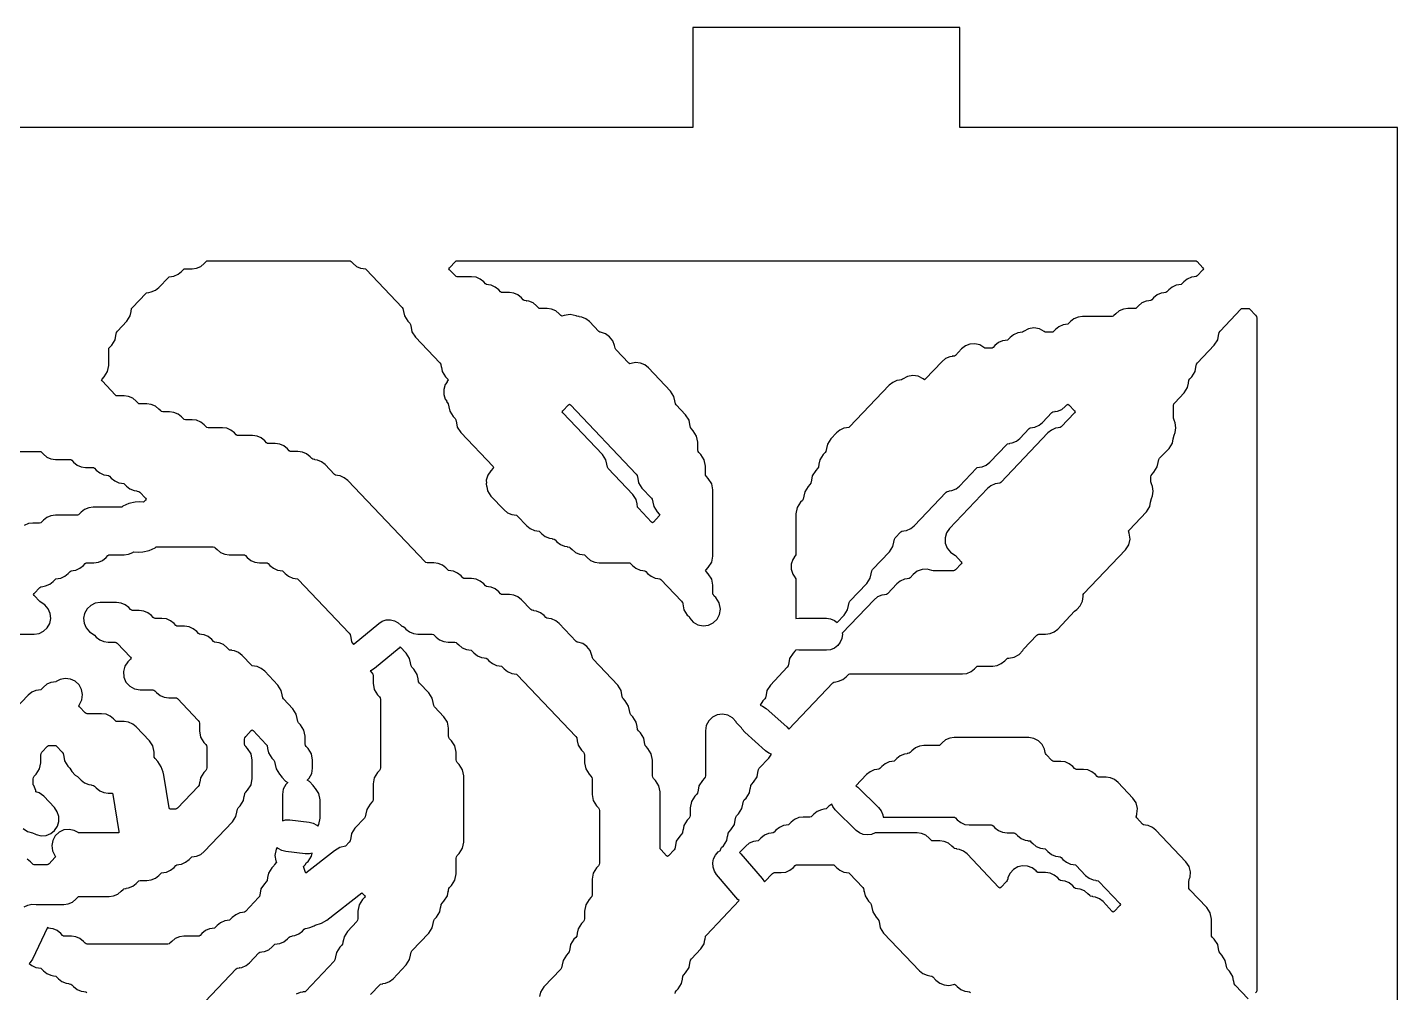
# Model space of a CAD drawing. Header units: millimetres. Extents: x 0 to 63, y 0 to 126.
# Drawn here: x 22.17 to 63.27, y 97.05 to 126 of the extents above; entities that cross this region are included whole.
import ezdxf

# ---------------------------------------------------------------- set-up
doc = ezdxf.new("R2010")
doc.units = ezdxf.units.MM
doc.layers.add('CUT', color=1, linetype='Continuous')

msp = doc.modelspace()

# ---------------------------------------------------------------- linework, layer by layer
at = {"layer": 'CUT'}
for points in [[(13.134, 123), (0, 123), (0, 3), (13.134, 3), (13.134, 0), (21.134, 0), (21.134, 3), (42.134, 3), (42.134, 0), (50.134, 0), (50.134, 3), (63.2679, 3), (63.2679, 123), (50.134, 123), (50.134, 126), (42.134, 126), (42.134, 123), (21.134, 123), (21.134, 126), (13.134, 126)], [(40.9315, 111.757), (40.9565, 111.627), (41.0584, 111.468), (41.1211, 111.4021), (41.1403, 111.3745), (41.1211, 111.3469), (40.9488, 111.1656), (40.9208, 111.1444), (40.8928, 111.1656), (40.5006, 111.5782), (40.4763, 111.6162), (40.4588, 111.7072), (40.4571, 111.7069), (40.4321, 111.8368), (40.3302, 111.9958), (39.5946, 112.7697), (39.5703, 112.8077), (39.5528, 112.8987), (39.5511, 112.8984), (39.5261, 113.0283), (39.4242, 113.1873), (38.2289, 114.4447), (38.2097, 114.4723), (38.2289, 114.4999), (38.4012, 114.6812), (38.4292, 114.7024), (38.4572, 114.6812), (40.435, 112.6005), (40.4593, 112.5626), (40.4768, 112.4715), (40.4785, 112.4718), (40.5035, 112.3419), (40.6054, 112.1829), (40.888, 111.8856), (40.9123, 111.8477), (40.9298, 111.7566)]]:
    msp.add_lwpolyline(points, close=True, dxfattribs=at)
for points in [[(41.6003, 97.0289), (41.6088, 97.0732), (41.6332, 97.1111), (41.6892, 97.1701), (41.7912, 97.3291), (41.8162, 97.4591), (41.8178, 97.4588), (41.8353, 97.5498), (41.8597, 97.5877), (41.9157, 97.6467), (42.0177, 97.8057), (42.0427, 97.9357), (42.0443, 97.9354), (42.0619, 98.0264), (42.0862, 98.0643), (42.3688, 98.3616), (42.4707, 98.5206), (42.4957, 98.6506), (42.4974, 98.6502), (42.5149, 98.7413), (42.5392, 98.7792), (43.52374, 99.815026), (43.485282, 99.849392), (42.844982, 100.593392), (42.776341, 100.698224), (42.737171, 100.817249), (42.730141, 100.942357), (42.755732, 101.065021), (42.812198, 101.176883), (42.895692, 101.270318), (42.9594, 101.312032), (42.9594, 101.3183), (42.9679, 101.3626), (42.9922, 101.4005), (43.0483, 101.4595), (43.1502, 101.6185), (43.1752, 101.7484), (43.1769, 101.7481), (43.1944, 101.8392), (43.2187, 101.8771), (43.2748, 101.9361), (43.3767, 102.0951), (43.4017, 102.225), (43.4034, 102.2247), (43.4209, 102.3157), (43.4452, 102.3537), (43.5013, 102.4127), (43.6032, 102.5717), (43.6282, 102.7016), (43.6299, 102.7013), (43.6474, 102.7923), (43.6717, 102.8303), (43.7278, 102.8893), (43.8297, 103.0483), (43.8547, 103.1782), (43.8564, 103.1779), (43.8739, 103.2689), (43.8982, 103.3069), (43.9543, 103.3659), (44.0562, 103.5249), (44.0812, 103.6548), (44.0829, 103.6545), (44.1004, 103.7455), (44.1247, 103.7835), (44.4073, 104.0808), (44.48877, 104.207797), (44.411976, 104.234711), (44.308479, 104.305348), (43.688379, 104.860048), (43.60669, 104.955066), (43.587938, 104.994054), (43.4452, 105.1442), (43.4273, 105.1721), (43.3205, 105.2913), (43.1815, 105.3706), (43.0246, 105.402), (42.8658, 105.3821), (42.7214, 105.3131), (42.6062, 105.2021), (42.532, 105.0603), (42.5064, 104.9023), (42.5064, 103.5583), (42.4978, 103.514), (42.4735, 103.4761), (42.4174, 103.4171), (42.3155, 103.2581), (42.2905, 103.1282), (42.2888, 103.1285), (42.2713, 103.0374), (42.247, 102.9995), (42.1909, 102.9405), (42.089, 102.7815), (42.0533, 102.596), (42.0533, 102.3668), (42.0448, 102.3225), (42.0205, 102.2846), (41.9644, 102.2256), (41.8625, 102.0666), (41.8375, 101.9367), (41.8358, 101.937), (41.8183, 101.846), (41.794, 101.808), (41.7379, 101.749), (41.636, 101.59), (41.611, 101.4601), (41.6093, 101.4604), (41.5918, 101.3694), (41.5675, 101.3314), (41.4018, 101.1571), (41.3738, 101.1359), (41.3458, 101.1571), (41.1801, 101.3314), (41.1558, 101.3694), (41.1473, 101.4136), (41.1473, 103.0726), (41.1116, 103.2581), (41.0097, 103.4171), (40.9536, 103.4761), (40.9293, 103.514), (40.9208, 103.5583), (40.9208, 104.0258), (40.8851, 104.2113), (40.7832, 104.3703), (40.7271, 104.4293), (40.7028, 104.4672), (40.6853, 104.5583), (40.6836, 104.5579), (40.6586, 104.6879), (40.5567, 104.8469), (40.5006, 104.9059), (40.4763, 104.9438), (40.4588, 105.0349), (40.4571, 105.0345), (40.4321, 105.1645), (40.3302, 105.3235), (40.2741, 105.3825), (40.2498, 105.4204), (40.2323, 105.5115), (40.2306, 105.5111), (40.2056, 105.6411), (40.1037, 105.8001), (40.0476, 105.8591), (40.0233, 105.897), (40.0058, 105.9881), (40.0041, 105.9877), (39.9791, 106.1177), (39.8772, 106.2767), (39.1416, 107.0506), (39.1172, 107.0885), (39.1031, 107.1621), (39.0505, 107.308), (38.9558, 107.4308), (38.828, 107.5186), (38.6795, 107.5631), (38.6576, 107.566), (38.6324, 107.5862), (38.124, 108.1211), (38.0189, 108.2053), (37.8951, 108.2584), (37.8167, 108.2691), (37.817, 108.272), (37.7516, 108.2809), (37.7264, 108.3011), (37.671, 108.3594), (37.5659, 108.4436), (37.4421, 108.4967), (37.3636, 108.5074), (37.364, 108.5103), (37.2985, 108.5192), (37.2734, 108.5394), (36.9915, 108.836), (36.8864, 108.9202), (36.7626, 108.9733), (36.6291, 108.9915), (36.4245, 108.9915), (36.3925, 108.9958), (36.3673, 109.016), (36.312, 109.0743), (36.2068, 109.1585), (36.083, 109.2116), (36.0046, 109.2223), (36.005, 109.2252), (35.9395, 109.2341), (35.9143, 109.2543), (35.8589, 109.3126), (35.7538, 109.3968), (35.63, 109.4499), (35.4965, 109.4681), (35.2919, 109.4681), (35.26, 109.4724), (35.2348, 109.4926), (35.1794, 109.5509), (35.0743, 109.6351), (34.9505, 109.6882), (34.872, 109.6989), (34.8724, 109.7018), (34.807, 109.7107), (34.7818, 109.7309), (34.7264, 109.7892), (34.6213, 109.8734), (34.4975, 109.9265), (34.364, 109.9447), (34.1594, 109.9447), (34.1274, 109.949), (34.1023, 109.9692), (31.7818, 112.4104), (31.6767, 112.4947), (31.5529, 112.5478), (31.4744, 112.5585), (31.4748, 112.5614), (31.4093, 112.5703), (31.3842, 112.5905), (31.1023, 112.887), (30.9972, 112.9713), (30.8734, 113.0244), (30.7949, 113.0351), (30.7953, 113.038), (30.7298, 113.0469), (30.7046, 113.0671), (30.6493, 113.1253), (30.5441, 113.2096), (30.4203, 113.2627), (30.2869, 113.2809), (30.0823, 113.2809), (30.0503, 113.2852), (30.0251, 113.3054), (29.9697, 113.3636), (29.8646, 113.4479), (29.7408, 113.501), (29.6073, 113.5191), (29.4027, 113.5191), (29.3708, 113.5235), (29.3456, 113.5437), (29.2902, 113.6019), (29.1851, 113.6862), (29.0613, 113.7393), (28.9278, 113.7574), (28.4967, 113.7574), (28.4647, 113.7618), (28.4396, 113.782), (28.3842, 113.8402), (28.2791, 113.9245), (28.1553, 113.9776), (28.0218, 113.9957), (27.5907, 113.9957), (27.5587, 114.0001), (27.5335, 114.0203), (27.4782, 114.0785), (27.373, 114.1628), (27.2492, 114.2159), (27.1157, 114.234), (26.9111, 114.234), (26.8792, 114.2384), (26.854, 114.2586), (26.7986, 114.3168), (26.6935, 114.4011), (26.5697, 114.4542), (26.4362, 114.4723), (26.2316, 114.4723), (26.1996, 114.4767), (26.1745, 114.4969), (26.1191, 114.5551), (26.014, 114.6394), (25.8902, 114.6925), (25.7567, 114.7106), (25.5521, 114.7106), (25.5201, 114.715), (25.4949, 114.7352), (25.4396, 114.7934), (25.3345, 114.8777), (25.2107, 114.9308), (25.0772, 114.9489), (24.8726, 114.9489), (24.8406, 114.9533), (24.8154, 114.9735), (24.412, 115.3979), (24.3927, 115.4255), (24.412, 115.4531), (24.4746, 115.5191), (24.5766, 115.6781), (24.6122, 115.8635), (24.6122, 116.3311), (24.6207, 116.3753), (24.6451, 116.4133), (24.7011, 116.4723), (24.8031, 116.6313), (24.8281, 116.7612), (24.8297, 116.7609), (24.8472, 116.8519), (24.8716, 116.8899), (25.1542, 117.1872), (25.2561, 117.3462), (25.2811, 117.4761), (25.2828, 117.4758), (25.3003, 117.5668), (25.3246, 117.6047), (25.7215, 118.0223), (25.7466, 118.0425), (25.8121, 118.0514), (25.8117, 118.0543), (25.8902, 118.065), (26.014, 118.1181), (26.1191, 118.2023), (26.401, 118.4989), (26.4262, 118.5191), (26.4916, 118.528), (26.4913, 118.5309), (26.5697, 118.5416), (26.6935, 118.5947), (26.7986, 118.6789), (26.854, 118.7372), (26.8792, 118.7574), (26.9111, 118.7617), (27.1157, 118.7617), (27.2492, 118.7799), (27.373, 118.833), (27.4782, 118.9172), (27.5335, 118.9755), (27.5587, 118.9957), (27.5907, 119), (31.8266, 119), (31.8586, 118.9957), (31.8838, 118.9755), (31.9392, 118.9172), (32.0443, 118.833), (32.1681, 118.7799), (32.2465, 118.7692), (32.2461, 118.7663), (32.3116, 118.7574), (32.3368, 118.7372), (33.4132, 117.6047), (33.4375, 117.5668), (33.455, 117.4758), (33.4567, 117.4761), (33.4817, 117.3462), (33.5836, 117.1872), (33.6397, 117.1282), (33.664, 117.0902), (33.6815, 116.9992), (33.6832, 116.9995), (33.7082, 116.8696), (33.8101, 116.7106), (34.5458, 115.9367), (34.5701, 115.8987), (34.5876, 115.8077), (34.5893, 115.808), (34.6142, 115.6781), (34.7162, 115.5191), (34.7789, 115.4531), (34.7981, 115.4255), (34.7571, 115.3667), (34.7596, 115.3649), (34.7063, 115.2883), (34.6609, 115.1438), (34.6609, 114.9924), (34.7063, 114.8479), (34.7488, 114.7867), (34.7465, 114.7853), (34.7966, 114.7072), (34.8141, 114.6162), (34.8158, 114.6165), (34.8408, 114.4866), (34.9427, 114.3276), (34.9988, 114.2686), (35.0231, 114.2306), (35.0406, 114.1396), (35.0423, 114.1399), (35.0673, 114.01), (35.1692, 113.851), (36.1379, 112.8319), (36.1571, 112.8043), (36.1379, 112.7767), (36.0691, 112.7042), (35.9798, 112.5742), (35.9355, 112.4229), (35.9385, 112.3277), (35.9376, 112.3277), (35.9376, 112.2891), (35.9401, 112.2762), (35.9405, 112.2653), (35.9466, 112.2332), (35.9483, 112.2335), (35.9733, 112.1036), (36.0752, 111.9446), (36.4693, 111.53), (36.5744, 111.4457), (36.6982, 111.3926), (36.7767, 111.3819), (36.7763, 111.379), (36.8418, 111.3701), (36.867, 111.3499), (37.1488, 111.0534), (37.254, 110.9691), (37.3778, 110.916), (37.4562, 110.9054), (37.4558, 110.9024), (37.5213, 110.8935), (37.5465, 110.8733), (37.6019, 110.8151), (37.707, 110.7309), (37.8308, 110.6777), (37.9092, 110.6671), (37.9088, 110.6641), (37.9743, 110.6552), (37.9995, 110.6351), (38.0549, 110.5768), (38.16, 110.4926), (38.2838, 110.4394), (38.3623, 110.4288), (38.3619, 110.4258), (38.4273, 110.4169), (38.4525, 110.3968), (38.5079, 110.3385), (38.613, 110.2543), (38.7368, 110.2011), (38.8153, 110.1905), (38.8149, 110.1875), (38.8804, 110.1786), (38.9055, 110.1585), (38.9609, 110.1002), (39.066, 110.016), (39.1898, 109.9628), (39.3233, 109.9447), (40.2074, 109.9447), (40.2394, 109.9403), (40.2646, 109.9202), (40.32, 109.8619), (40.4251, 109.7777), (40.5489, 109.7245), (40.6273, 109.7139), (40.6269, 109.7109), (40.6924, 109.702), (40.7176, 109.6819), (40.773, 109.6236), (40.8781, 109.5394), (41.0019, 109.4862), (41.0803, 109.4756), (41.08, 109.4726), (41.1454, 109.4637), (41.1706, 109.4436), (41.794, 108.7877), (41.8119, 108.7598), (41.8307, 108.7388), (41.8268, 108.7151), (41.8268, 108.7146), (41.8625, 108.5291), (41.9644, 108.3701), (41.9653, 108.3692), (42.0184, 108.3291), (42.0375, 108.2846), (42.0384, 108.2832), (42.1452, 108.164), (42.2842, 108.0847), (42.4412, 108.0533), (42.6, 108.0732), (42.7444, 108.1422), (42.8596, 108.2533), (42.9338, 108.395), (42.9594, 108.553), (42.9594, 108.5535), (42.9237, 108.7389), (42.8218, 108.8979), (42.8209, 108.8989), (42.7678, 108.939), (42.7487, 108.9835), (42.7478, 108.9849), (42.729, 109.0058), (42.7329, 109.0296), (42.7329, 109.2684), (42.6972, 109.4538), (42.5953, 109.6128), (42.5326, 109.6788), (42.5134, 109.7064), (42.5326, 109.734), (42.5953, 109.7999), (42.6972, 109.9589), (42.7329, 110.1444), (42.7329, 112.1279), (42.6972, 112.3134), (42.5953, 112.4724), (42.5392, 112.5314), (42.5149, 112.5694), (42.5064, 112.6136), (42.5064, 112.8428), (42.4707, 113.0283), (42.3688, 113.1873), (42.3127, 113.2463), (42.2884, 113.2843), (42.2799, 113.3285), (42.2799, 113.5577), (42.2442, 113.7432), (42.1423, 113.9022), (42.0862, 113.9612), (42.0619, 113.9991), (42.0443, 114.0902), (42.0427, 114.0899), (42.0177, 114.2198), (41.9157, 114.3788), (41.6332, 114.6761), (41.6088, 114.714), (41.5913, 114.8051), (41.5896, 114.8047), (41.5647, 114.9347), (41.4627, 115.0937), (40.7992, 115.7918), (40.6883, 115.8794), (40.5572, 115.9326), (40.4165, 115.9469), (40.2775, 115.9212), (40.2425, 115.9094), (40.2133, 115.9316), (39.8211, 116.3442), (39.7968, 116.3821), (39.7826, 116.4557), (39.7301, 116.6016), (39.6353, 116.7244), (39.5075, 116.8122), (39.359, 116.8567), (39.3371, 116.8597), (39.3119, 116.8798), (39.0301, 117.1764), (38.9249, 117.2606), (38.8011, 117.3138), (38.7227, 117.3244), (38.7231, 117.3274), (38.657, 117.3363), (38.6297, 117.3481), (38.4527, 117.3882), (38.2732, 117.3625), (38.2039, 117.3392), (38.1747, 117.3614), (38.124, 117.4147), (38.0189, 117.4989), (37.8951, 117.5521), (37.7616, 117.5702), (37.557, 117.5702), (37.525, 117.5746), (37.4999, 117.5947), (37.4445, 117.653), (37.3394, 117.7372), (37.2156, 117.7904), (37.1371, 117.801), (37.1375, 117.804), (37.072, 117.8129), (37.0469, 117.833), (36.9915, 117.8913), (36.8864, 117.9755), (36.7626, 118.0287), (36.6291, 118.0468), (36.4245, 118.0468), (36.3925, 118.0512), (36.3673, 118.0713), (36.312, 118.1296), (36.2068, 118.2138), (36.083, 118.267), (36.0046, 118.2776), (36.005, 118.2805), (35.9395, 118.2895), (35.9143, 118.3096), (35.8589, 118.3679), (35.7538, 118.4521), (35.63, 118.5053), (35.4965, 118.5234), (35.0654, 118.5234), (35.0335, 118.5278), (35.0083, 118.5479), (34.8313, 118.7341), (34.8121, 118.7617), (34.8313, 118.7893), (35.0083, 118.9755), (35.0335, 118.9957), (35.0654, 119), (57.1955, 119), (57.2275, 118.9957), (57.2527, 118.9755), (57.4297, 118.7893), (57.4489, 118.7617), (57.4297, 118.7341), (57.2527, 118.5479), (57.2275, 118.5278), (57.162, 118.5188), (57.1624, 118.5159), (57.084, 118.5053), (56.9602, 118.4521), (56.855, 118.3679), (56.7997, 118.3096), (56.7745, 118.2895), (56.709, 118.2805), (56.7094, 118.2776), (56.6309, 118.267), (56.5071, 118.2138), (56.402, 118.1296), (56.3467, 118.0713), (56.3215, 118.0512), (56.256, 118.0423), (56.2564, 118.0393), (56.1779, 118.0287), (56.0541, 117.9755), (55.949, 117.8913), (55.8936, 117.833), (55.8685, 117.8129), (55.803, 117.804), (55.8034, 117.801), (55.7249, 117.7904), (55.6011, 117.7372), (55.496, 117.653), (55.4406, 117.5947), (55.4154, 117.5746), (55.3835, 117.5702), (55.1789, 117.5702), (55.0454, 117.5521), (54.9216, 117.4989), (54.8165, 117.4147), (54.7611, 117.3564), (54.7359, 117.3363), (54.704, 117.3319), (53.8198, 117.3319), (53.6863, 117.3138), (53.5625, 117.2606), (53.4574, 117.1764), (53.4021, 117.1181), (53.3769, 117.098), (53.3114, 117.0891), (53.3118, 117.0861), (53.2333, 117.0755), (53.1095, 117.0223), (53.0044, 116.9381), (52.949, 116.8798), (52.9239, 116.8597), (52.8919, 116.8553), (52.7331, 116.8553), (52.7011, 116.8597), (52.6722, 116.8829), (52.5252, 116.9644), (52.3595, 116.9927), (52.1937, 116.9644), (52.0468, 116.8829), (52.0178, 116.8597), (51.9523, 116.8508), (51.9527, 116.8478), (51.8743, 116.8372), (51.7505, 116.784), (51.6454, 116.6998), (51.59, 116.6415), (51.5648, 116.6214), (51.4993, 116.6125), (51.4997, 116.6095), (51.4213, 116.5989), (51.2975, 116.5457), (51.1923, 116.4615), (51.137, 116.4032), (51.1118, 116.3831), (51.0798, 116.3787), (50.921, 116.3787), (50.889, 116.3831), (50.8631, 116.4038), (50.7351, 116.4783), (50.5909, 116.512), (50.4432, 116.502), (50.3048, 116.4492), (50.188, 116.3581), (50.0044, 116.1649), (49.9793, 116.1448), (49.9138, 116.1359), (49.9142, 116.1329), (49.8357, 116.1223), (49.7119, 116.0691), (49.6068, 115.9849), (49.1031, 115.455), (49.0751, 115.4338), (49.038, 115.4619), (48.8921, 115.5384), (48.7292, 115.5634), (48.5671, 115.534), (48.4233, 115.4536), (48.3937, 115.4299), (48.3282, 115.421), (48.3286, 115.4181), (48.2501, 115.4074), (48.1263, 115.3543), (48.0212, 115.27), (46.8333, 114.0203), (46.8081, 114.0001), (46.7427, 113.9912), (46.743, 113.9883), (46.6646, 113.9776), (46.5408, 113.9245), (46.4357, 113.8402), (46.2681, 113.6639), (46.1662, 113.5049), (46.1412, 113.375), (46.1395, 113.3753), (46.122, 113.2843), (46.0977, 113.2463), (46.0416, 113.1873), (45.9396, 113.0283), (45.9147, 112.8984), (45.913, 112.8987), (45.8955, 112.8077), (45.8712, 112.7697), (45.8151, 112.7107), (45.7131, 112.5517), (45.6882, 112.4218), (45.6865, 112.4221), (45.669, 112.3311), (45.6446, 112.2931), (45.5886, 112.2341), (45.4866, 112.0751), (45.4616, 111.9452), (45.46, 111.9455), (45.4425, 111.8545), (45.4181, 111.8165), (45.362, 111.7575), (45.2601, 111.5985), (45.2245, 111.413), (45.2245, 110.2306), (45.2159, 110.1864), (45.1659, 110.1083), (45.1682, 110.1069), (45.1256, 110.0457), (45.0803, 109.9012), (45.0803, 109.7498), (45.1256, 109.6053), (45.1682, 109.5442), (45.1659, 109.5427), (45.2159, 109.4647), (45.2245, 109.4204), (45.2245, 108.268191), (45.3142, 108.28), (46.1375, 108.28), (46.261733, 108.263644), (46.3775, 108.215692), (46.463147, 108.149973), (46.6724, 108.3701), (46.7743, 108.5291), (46.7993, 108.6591), (46.801, 108.6588), (46.8185, 108.7498), (46.8428, 108.7877), (47.3519, 109.3233), (47.4539, 109.4823), (47.4789, 109.6123), (47.4805, 109.6119), (47.498, 109.703), (47.5224, 109.7409), (48.0315, 110.2765), (48.1334, 110.4355), (48.1584, 110.5655), (48.1601, 110.5651), (48.1776, 110.6562), (48.2019, 110.6941), (48.3723, 110.8733), (48.3974, 110.8935), (48.4629, 110.9024), (48.4625, 110.9054), (48.541, 110.916), (48.6648, 110.9691), (48.7699, 111.0534), (49.7313, 112.0648), (49.7565, 112.085), (49.822, 112.0939), (49.8216, 112.0968), (49.9, 112.1075), (50.0238, 112.1606), (50.129, 112.2449), (50.6373, 112.7797), (50.6625, 112.7999), (50.728, 112.8088), (50.7276, 112.8117), (50.8061, 112.8224), (50.9299, 112.8755), (51.035, 112.9598), (51.5434, 113.4946), (51.5685, 113.5148), (51.634, 113.5237), (51.6336, 113.5266), (51.7121, 113.5373), (51.8359, 113.5904), (51.941, 113.6747), (52.2229, 113.9712), (52.2481, 113.9914), (52.3136, 114.0003), (52.3132, 114.0032), (52.3916, 114.0139), (52.5154, 114.067), (52.6205, 114.1513), (52.9024, 114.4478), (52.9276, 114.468), (52.9931, 114.4769), (52.9927, 114.4798), (53.0711, 114.4905), (53.1949, 114.5436), (53.3001, 114.6279), (53.3508, 114.6812), (53.3787, 114.7024), (53.4067, 114.6812), (53.579, 114.4999), (53.5982, 114.4723), (53.579, 114.4447), (53.1755, 114.0203), (53.1504, 114.0001), (53.0849, 113.9912), (53.0853, 113.9883), (53.0068, 113.9776), (52.883, 113.9245), (52.7779, 113.8402), (51.3635, 112.3522), (51.3383, 112.332), (51.2728, 112.3231), (51.2732, 112.3202), (51.1947, 112.3095), (51.071, 112.2564), (50.9658, 112.1721), (49.8291, 110.9763), (49.739, 110.8444), (49.695, 110.6908), (49.7018, 110.5312), (49.7585, 110.3818), (49.8595, 110.258), (49.9594, 110.1945), (50.0044, 110.1585), (50.1814, 109.9723), (50.2006, 109.9447), (50.1814, 109.9171), (50.0044, 109.7309), (49.9793, 109.7107), (49.9473, 109.7064), (49.3354, 109.7064), (49.3026, 109.7108), (49.1564, 109.7487), (49.0052, 109.741), (48.8632, 109.6884), (48.7434, 109.5957), (48.6454, 109.4926), (48.6202, 109.4724), (48.5547, 109.4635), (48.5551, 109.4606), (48.4767, 109.4499), (48.3529, 109.3968), (48.2477, 109.3126), (47.9659, 109.016), (47.9407, 108.9958), (47.8752, 108.9869), (47.8756, 108.984), (47.7971, 108.9733), (47.6733, 108.9202), (47.5682, 108.836), (46.613369, 107.831378), (46.6175, 107.8), (46.601144, 107.675767), (46.553192, 107.56), (46.476911, 107.460589), (46.3775, 107.384308), (46.261733, 107.336356), (46.1375, 107.32), (45.3142, 107.32), (45.217063, 107.332788), (45.2159, 107.3268), (45.1916, 107.2889), (45.1355, 107.2299), (45.0336, 107.0709), (45.0086, 106.9409), (45.0069, 106.9412), (44.9894, 106.8502), (44.9651, 106.8123), (44.456, 106.2767), (44.3541, 106.1177), (44.3291, 105.9877), (44.3274, 105.9881), (44.3099, 105.897), (44.2856, 105.8591), (44.2295, 105.8001), (44.148114, 105.673109), (44.224924, 105.646189), (44.328421, 105.575552), (44.948521, 105.020852), (45.008288, 104.951333), (46.3337, 106.3457), (46.3589, 106.3659), (46.4244, 106.3748), (46.424, 106.3777), (46.5024, 106.3884), (46.6262, 106.4415), (46.7313, 106.5257), (46.7867, 106.584), (46.8119, 106.6042), (46.8438, 106.6085), (50.2196, 106.6085), (50.3531, 106.6267), (50.4768, 106.6798), (50.582, 106.764), (50.6373, 106.8223), (50.6625, 106.8425), (50.6945, 106.8468), (51.1256, 106.8468), (51.2591, 106.865), (51.3829, 106.9181), (51.488, 107.0023), (51.5434, 107.0606), (51.5685, 107.0808), (51.6005, 107.0851), (51.6042, 107.0851), (51.7679, 107.1127), (51.9136, 107.1923), (52.0252, 107.3153), (52.0525, 107.3579), (52.4494, 107.7755), (52.4746, 107.7957), (52.5065, 107.8), (52.7112, 107.8), (52.8446, 107.8181), (52.9684, 107.8713), (53.0736, 107.9555), (53.5819, 108.4904), (53.6502, 108.5451), (53.7511, 108.6543), (53.8154, 108.7883), (53.8375, 108.9352), (53.8375, 108.9897), (53.858, 109.0191), (55.1055, 110.3315), (55.2028, 110.4794), (55.2425, 110.652), (55.2195, 110.8276), (55.1974, 110.8972), (55.217, 110.9255), (55.7327, 111.468), (55.8347, 111.627), (55.8596, 111.757), (55.8613, 111.7566), (55.8826, 111.8675), (55.9197, 111.9488), (55.9399, 112.0894), (55.9197, 112.2299), (55.8826, 112.3113), (55.8703, 112.3753), (55.8703, 112.5183), (55.8788, 112.5626), (55.9032, 112.6005), (55.9592, 112.6595), (56.0612, 112.8185), (56.0862, 112.9484), (56.0878, 112.9481), (56.1053, 113.0392), (56.1297, 113.0771), (56.4123, 113.3744), (56.5142, 113.5334), (56.5392, 113.6633), (56.5409, 113.663), (56.5622, 113.7739), (56.5992, 113.8552), (56.6194, 113.9957), (56.5992, 114.1363), (56.5622, 114.2176), (56.5499, 114.2817), (56.5499, 114.663), (56.5584, 114.7072), (56.5827, 114.7452), (56.8653, 115.0425), (56.9672, 115.2015), (56.9922, 115.3314), (56.9939, 115.3311), (57.0114, 115.4221), (57.0357, 115.4601), (57.0918, 115.5191), (57.1937, 115.6781), (57.2187, 115.808), (57.2204, 115.8077), (57.2379, 115.8987), (57.2622, 115.9367), (57.7713, 116.4723), (57.8732, 116.6313), (57.8982, 116.7612), (57.8999, 116.7609), (57.9174, 116.8519), (57.9417, 116.8899), (58.5651, 117.5457), (58.5903, 117.5659), (58.6223, 117.5702), (58.7811, 117.5702), (58.8131, 117.5659), (58.8382, 117.5457), (59.0086, 117.3664), (59.0329, 117.3285), (59.0414, 117.2843), (59.0414, 97.1242), (59.0329, 97.08), (59.0086, 97.0421)], [(19.8894, 113.2809), (22.5398, 113.2809), (22.5718, 113.2765), (22.597, 113.2563), (22.6523, 113.1981), (22.7575, 113.1138), (22.8812, 113.0607), (23.0147, 113.0426), (23.4459, 113.0426), (23.4778, 113.0382), (23.503, 113.018), (23.5584, 112.9598), (23.6635, 112.8755), (23.7873, 112.8224), (23.9208, 112.8043), (24.1254, 112.8043), (24.1573, 112.7999), (24.1825, 112.7797), (24.2379, 112.7215), (24.343, 112.6372), (24.4668, 112.5841), (24.5453, 112.5734), (24.5449, 112.5705), (24.6104, 112.5616), (24.6355, 112.5414), (24.6909, 112.4832), (24.796, 112.3989), (24.9198, 112.3458), (24.9983, 112.3351), (24.9979, 112.3322), (25.0634, 112.3233), (25.0886, 112.3031), (25.1439, 112.2449), (25.249, 112.1606), (25.3728, 112.1075), (25.4513, 112.0968), (25.4509, 112.0939), (25.5164, 112.085), (25.5416, 112.0648), (25.7185, 111.8787), (25.7377, 111.8511), (25.7185, 111.8235), (25.659759, 111.76167), (25.541866, 111.769893), (25.403303, 111.761393), (25.211118, 111.724), (25.035159, 111.63814), (25.00602, 111.6128), (24.1473, 111.6128), (24.0138, 111.5946), (23.89, 111.5415), (23.7849, 111.4572), (23.7295, 111.399), (23.7043, 111.3788), (23.6724, 111.3745), (23.0147, 111.3745), (22.8812, 111.3563), (22.7575, 111.3032), (22.6523, 111.2189), (22.597, 111.1607), (22.5718, 111.1405), (22.5398, 111.1362), (22.3352, 111.1362), (22.2017, 111.118), (22.0779, 111.0649)], [(21.928, 107.8), (22.3734, 107.8), (22.5231, 107.8229), (22.659, 107.8896), (22.7688, 107.9939), (22.8423, 108.1263), (22.8727, 108.2747), (22.8574, 108.4253), (22.7977, 108.5645), (22.6991, 108.6794), (22.582, 108.7524), (22.5503, 108.7777), (22.3734, 108.9639), (22.3542, 108.9915), (22.3734, 109.0191), (22.5503, 109.2053), (22.5755, 109.2254), (22.641, 109.2343), (22.6406, 109.2373), (22.7191, 109.2479), (22.8429, 109.3011), (22.948, 109.3853), (23.0034, 109.4436), (23.0285, 109.4637), (23.094, 109.4726), (23.0936, 109.4756), (23.1721, 109.4862), (23.2959, 109.5394), (23.401, 109.6236), (23.4564, 109.6819), (23.4816, 109.702), (23.547, 109.7109), (23.5466, 109.7139), (23.6251, 109.7245), (23.7489, 109.7777), (23.854, 109.8619), (23.9094, 109.9202), (23.9346, 109.9403), (23.9665, 109.9447), (24.1711, 109.9447), (24.3046, 109.9628), (24.4284, 110.016), (24.5335, 110.1002), (24.5889, 110.1585), (24.6141, 110.1786), (24.6461, 110.183), (25.0772, 110.183), (25.2107, 110.2011), (25.3345, 110.2543), (25.358741, 110.273721), (25.495147, 110.264207), (25.63371, 110.272707), (25.825895, 110.3101), (26.001854, 110.39596), (26.030993, 110.4213), (27.7495, 110.4213), (27.7815, 110.4169), (27.8066, 110.3968), (27.862, 110.3385), (27.9671, 110.2543), (28.0909, 110.2011), (28.2244, 110.183), (28.6555, 110.183), (28.6875, 110.1786), (28.7127, 110.1585), (28.768, 110.1002), (28.8732, 110.016), (28.997, 109.9628), (29.1305, 109.9447), (29.3351, 109.9447), (29.367, 109.9403), (29.3922, 109.9202), (29.4476, 109.8619), (29.5527, 109.7777), (29.6765, 109.7245), (29.755, 109.7139), (29.7546, 109.7109), (29.82, 109.702), (29.8452, 109.6819), (29.9006, 109.6236), (30.0057, 109.5394), (30.1295, 109.4862), (30.208, 109.4756), (30.2076, 109.4726), (30.2731, 109.4637), (30.2982, 109.4436), (31.8277, 107.8345), (31.852, 107.7966), (31.8695, 107.7056), (31.8712, 107.7059), (31.8962, 107.576), (31.951228, 107.490083), (31.970599, 107.510967), (32.711299, 108.124867), (32.817387, 108.191551), (32.937119, 108.228505), (33.062336, 108.233211), (33.184504, 108.205348), (33.295298, 108.146815), (33.387167, 108.061601), (33.401813, 108.0383), (33.4122, 108.0383), (33.4442, 108.034), (33.4693, 108.0138), (33.5247, 107.9555), (33.6298, 107.8713), (33.7536, 107.8181), (33.8871, 107.8), (34.3182, 107.8), (34.3502, 107.7957), (34.3754, 107.7755), (34.4307, 107.7172), (34.5359, 107.633), (34.6597, 107.5799), (34.7932, 107.5617), (34.9978, 107.5617), (35.0297, 107.5574), (35.0549, 107.5372), (35.1103, 107.4789), (35.2154, 107.3947), (35.3392, 107.3416), (35.4177, 107.3309), (35.4173, 107.328), (35.4827, 107.3191), (35.5079, 107.2989), (35.5633, 107.2406), (35.6684, 107.1564), (35.7922, 107.1033), (35.8707, 107.0926), (35.8703, 107.0897), (35.9358, 107.0808), (35.9609, 107.0606), (36.0163, 107.0023), (36.1214, 106.9181), (36.2452, 106.865), (36.3237, 106.8543), (36.3233, 106.8514), (36.3888, 106.8425), (36.414, 106.8223), (36.4693, 106.764), (36.5744, 106.6798), (36.6982, 106.6267), (36.7767, 106.616), (36.7763, 106.6131), (36.8418, 106.6042), (36.867, 106.584), (38.6229, 104.7367), (38.6472, 104.6987), (38.6647, 104.6077), (38.6664, 104.608), (38.6914, 104.4781), (38.7933, 104.3191), (38.8494, 104.2601), (38.8737, 104.2221), (38.8822, 104.1779), (38.8822, 103.9487), (38.9179, 103.7632), (39.0198, 103.6042), (39.0759, 103.5452), (39.1002, 103.5072), (39.1087, 103.463), (39.1087, 102.9955), (39.1444, 102.81), (39.2463, 102.651), (39.3024, 102.592), (39.3267, 102.554), (39.3352, 102.5098), (39.3352, 100.937), (39.3267, 100.8928), (39.3024, 100.8548), (39.2463, 100.7958), (39.1444, 100.6368), (39.1087, 100.4513), (39.1087, 99.9838), (39.1002, 99.9396), (39.0759, 99.9016), (39.0198, 99.8426), (38.9179, 99.6836), (38.8822, 99.4982), (38.8822, 99.2689), (38.8737, 99.2247), (38.8494, 99.1867), (38.7933, 99.1277), (38.6914, 98.9687), (38.6664, 98.8388), (38.6647, 98.8391), (38.6472, 98.7481), (38.6229, 98.7101), (38.5668, 98.6511), (38.4649, 98.4921), (38.4399, 98.3622), (38.4382, 98.3625), (38.4207, 98.2715), (38.3964, 98.2336), (38.3403, 98.1745), (38.2384, 98.0155), (38.2134, 97.8856), (38.2117, 97.8859), (38.1942, 97.7949), (38.1699, 97.757), (37.6608, 97.2214), (37.5589, 97.0623), (37.5339, 96.9324)], [(22.07642, 99.620695), (22.187966, 99.677782), (22.310487, 99.704052), (22.432027, 99.6979), (23.2651, 99.6979), (23.3986, 99.716), (23.5224, 99.7691), (23.6275, 99.8534), (23.6829, 99.9116), (23.7081, 99.9318), (23.74, 99.9362), (24.6242, 99.9362), (24.7576, 99.9543), (24.8814, 100.0074), (24.9866, 100.0917), (25.0419, 100.1499), (25.0671, 100.1701), (25.1326, 100.179), (25.1322, 100.1819), (25.2107, 100.1926), (25.3345, 100.2457), (25.4396, 100.33), (25.4949, 100.3882), (25.5201, 100.4084), (25.5521, 100.4128), (25.7567, 100.4128), (25.8902, 100.4309), (26.014, 100.484), (26.1191, 100.5683), (26.1745, 100.6265), (26.1996, 100.6467), (26.2651, 100.6556), (26.2647, 100.6585), (26.3432, 100.6692), (26.467, 100.7223), (26.5721, 100.8066), (26.6275, 100.8648), (26.6527, 100.885), (26.7182, 100.8939), (26.7178, 100.8968), (26.7962, 100.9075), (26.92, 100.9606), (27.0251, 101.0449), (27.0805, 101.1031), (27.1057, 101.1233), (27.1712, 101.1322), (27.1708, 101.1351), (27.2492, 101.1458), (27.373, 101.1989), (27.4782, 101.2832), (28.3253, 102.1744), (28.4272, 102.3334), (28.4522, 102.4633), (28.4539, 102.463), (28.4714, 102.554), (28.4957, 102.592), (28.5518, 102.651), (28.6537, 102.81), (28.6787, 102.9399), (28.6804, 102.9396), (28.6979, 103.0306), (28.7222, 103.0686), (28.7783, 103.1276), (28.8802, 103.2866), (28.9159, 103.4721), (28.9159, 104.0258), (28.8802, 104.2113), (28.7783, 104.3703), (28.7222, 104.4293), (28.6979, 104.4672), (28.6894, 104.5115), (28.6894, 104.6545), (28.6979, 104.6987), (28.7222, 104.7367), (28.8879, 104.911), (28.9159, 104.9322), (28.9439, 104.911), (29.3361, 104.4984), (29.3604, 104.4604), (29.3779, 104.3694), (29.3796, 104.3697), (29.4046, 104.2398), (29.5065, 104.0808), (29.5626, 104.0218), (29.5869, 103.9838), (29.6044, 103.8928), (29.6061, 103.8931), (29.6311, 103.7632), (29.733, 103.6042), (29.7891, 103.5452), (29.807, 103.5172), (29.9138, 103.3981), (29.9855, 103.3572), (29.9217, 103.2957), (29.8475, 103.1539), (29.8219, 102.9959), (29.8219, 102.206023), (29.91669, 102.232742), (30.041985, 102.234365), (30.620885, 102.165765), (30.74233, 102.134904), (30.85165, 102.073661), (30.884528, 102.041624), (30.9188, 102.0951), (30.9545, 102.2806), (30.9545, 102.8343), (30.9188, 103.0198), (30.8169, 103.1788), (30.7608, 103.2378), (30.7429, 103.2658), (30.636, 103.3849), (30.5644, 103.4258), (30.6281, 103.4873), (30.7023, 103.6291), (30.7279, 103.7871), (30.7279, 104.0258), (30.6923, 104.2113), (30.5903, 104.3703), (30.5343, 104.4293), (30.5099, 104.4672), (30.5014, 104.5115), (30.5014, 104.7407), (30.4658, 104.9262), (30.3638, 105.0852), (30.3078, 105.1442), (30.2834, 105.1821), (30.2659, 105.2732), (30.2642, 105.2728), (30.2393, 105.4028), (30.1373, 105.5618), (29.8547, 105.8591), (29.8304, 105.897), (29.8129, 105.9881), (29.8112, 105.9877), (29.7862, 106.1177), (29.6843, 106.2767), (29.2902, 106.6913), (29.1851, 106.7755), (29.0613, 106.8287), (28.9828, 106.8393), (28.9832, 106.8423), (28.9177, 106.8512), (28.8926, 106.8713), (28.6107, 107.1679), (28.5056, 107.2521), (28.3818, 107.3053), (28.3033, 107.3159), (28.3037, 107.3188), (28.2382, 107.3278), (28.213, 107.3479), (28.1577, 107.4062), (28.0526, 107.4904), (27.9288, 107.5436), (27.8503, 107.5542), (27.8507, 107.5571), (27.7852, 107.566), (27.76, 107.5862), (27.7047, 107.6445), (27.5995, 107.7287), (27.4757, 107.7819), (27.3973, 107.7925), (27.3977, 107.7954), (27.3322, 107.8043), (27.307, 107.8245), (27.2516, 107.8828), (27.1465, 107.967), (27.0227, 108.0201), (26.8892, 108.0383), (26.6846, 108.0383), (26.6527, 108.0426), (26.6275, 108.0628), (26.5721, 108.1211), (26.467, 108.2053), (26.3432, 108.2584), (26.2097, 108.2766), (26.0051, 108.2766), (25.9731, 108.2809), (25.948, 108.3011), (25.8926, 108.3594), (25.7875, 108.4436), (25.6637, 108.4967), (25.5302, 108.5149), (25.3256, 108.5149), (25.2936, 108.5192), (25.2684, 108.5394), (25.2131, 108.5977), (25.108, 108.6819), (24.9842, 108.735), (24.8507, 108.7532), (24.3595, 108.7532), (24.2098, 108.7303), (24.0738, 108.6636), (23.9641, 108.5592), (23.8906, 108.4268), (23.8601, 108.2785), (23.8754, 108.1279), (23.9352, 107.9887), (24.0338, 107.8738), (24.1509, 107.8008), (24.1825, 107.7755), (24.2379, 107.7172), (24.343, 107.633), (24.4668, 107.5799), (24.6003, 107.5617), (24.8049, 107.5617), (24.8369, 107.5574), (24.862, 107.5372), (25.2655, 107.1127), (25.2847, 107.0851), (25.2655, 107.0575), (25.1884, 106.9764), (25.0957, 106.839), (25.053, 106.6789), (25.065, 106.5136), (25.1304, 106.3613), (25.2419, 106.2388), (25.3874, 106.1594), (25.5508, 106.1319), (25.9374, 106.1319), (25.9694, 106.1276), (25.9946, 106.1074), (26.05, 106.0491), (26.1551, 105.9649), (26.2789, 105.9118), (26.4124, 105.8936), (26.617, 105.8936), (26.6489, 105.8893), (26.6741, 105.8691), (27.2975, 105.2133), (27.3218, 105.1753), (27.3303, 105.1311), (27.3303, 104.9018), (27.366, 104.7164), (27.4679, 104.5574), (27.524, 104.4984), (27.5483, 104.4604), (27.5568, 104.4162), (27.5568, 103.7966), (27.5483, 103.7523), (27.524, 103.7144), (27.4679, 103.6554), (27.366, 103.4964), (27.341, 103.3665), (27.3393, 103.3668), (27.3218, 103.2757), (27.2975, 103.2378), (26.6741, 102.582), (26.6489, 102.5618), (26.617, 102.5574), (26.4643, 102.5574), (26.4327, 102.5619), (26.4233, 102.5924), (26.2692, 103.5728), (26.2446, 103.6676), (26.1882, 103.821), (26.0864, 103.9875), (26.0029, 104.078), (25.9795, 104.1155), (25.9713, 104.159), (25.9713, 104.2641), (25.9356, 104.4496), (25.8337, 104.6086), (25.4396, 105.0232), (25.3345, 105.1074), (25.2107, 105.1606), (25.0772, 105.1787), (24.8726, 105.1787), (24.8406, 105.1831), (24.8154, 105.2032), (24.7601, 105.2615), (24.6549, 105.3457), (24.5311, 105.3989), (24.3977, 105.417), (23.9665, 105.417), (23.9346, 105.4214), (23.9094, 105.4415), (23.7324, 105.6277), (23.7132, 105.6553), (23.7379, 105.6908), (23.8065, 105.833), (23.8273, 105.9895), (23.7983, 106.1448), (23.7223, 106.2832), (23.6069, 106.391), (23.4637, 106.4575), (23.3069, 106.476), (23.1521, 106.4446), (23.0402, 106.381), (23.0254, 106.3746), (22.9593, 106.3657), (22.9597, 106.3627), (22.8812, 106.3521), (22.7575, 106.2989), (22.6523, 106.2147), (22.597, 106.1564), (22.5718, 106.1363), (22.5063, 106.1274), (22.5067, 106.1244), (22.4282, 106.1138), (22.3044, 106.0606), (22.1993, 105.9764), (21.5787, 105.3235)], [(32.4613, 96.9938), (32.7432, 97.2904), (32.7684, 97.3105), (32.8339, 97.3195), (32.8335, 97.3224), (32.9119, 97.333), (33.0357, 97.3862), (33.1409, 97.4704), (33.535, 97.885), (33.6369, 98.044), (33.6619, 98.174), (33.6635, 98.1737), (33.6811, 98.2647), (33.7054, 98.3026), (34.2145, 98.8382), (34.3164, 98.9972), (34.3414, 99.1272), (34.3431, 99.1268), (34.3606, 99.2179), (34.3849, 99.2558), (34.441, 99.3148), (34.5429, 99.4738), (34.5679, 99.6038), (34.5696, 99.6034), (34.5871, 99.6945), (34.6114, 99.7324), (34.6675, 99.7914), (34.7694, 99.9504), (34.7944, 100.0804), (34.7961, 100.08), (34.8136, 100.1711), (34.8379, 100.209), (34.894, 100.268), (34.9959, 100.427), (35.0316, 100.6125), (35.0316, 101.08), (35.0401, 101.1243), (35.0644, 101.1622), (35.1205, 101.2212), (35.2224, 101.3802), (35.2581, 101.5657), (35.2581, 103.5492), (35.2224, 103.7347), (35.1205, 103.8937), (35.0644, 103.9527), (35.0401, 103.9906), (35.0316, 104.0349), (35.0316, 104.2641), (34.9959, 104.4496), (34.894, 104.6086), (34.8379, 104.6676), (34.8136, 104.7055), (34.8051, 104.7498), (34.8051, 104.979), (34.7694, 105.1645), (34.6675, 105.3235), (34.3849, 105.6208), (34.3606, 105.6587), (34.3431, 105.7498), (34.3414, 105.7494), (34.3164, 105.8794), (34.2145, 106.0384), (33.9319, 106.3357), (33.9076, 106.3736), (33.8901, 106.4646), (33.8884, 106.4643), (33.8634, 106.5943), (33.7615, 106.7533), (33.7054, 106.8123), (33.6811, 106.8502), (33.6635, 106.9412), (33.6619, 106.9409), (33.6369, 107.0709), (33.535, 107.2299), (33.354979, 107.419239), (33.323901, 107.385733), (32.583201, 106.771833), (32.477113, 106.705149), (32.454756, 106.698249), (32.5072, 106.643), (32.5315, 106.6051), (32.54, 106.5609), (32.54, 106.3316), (32.5757, 106.1462), (32.6776, 105.9872), (32.7337, 105.9282), (32.758, 105.8902), (32.7665, 105.846), (32.7665, 103.7966), (32.758, 103.7523), (32.7337, 103.7144), (32.6776, 103.6554), (32.5757, 103.4964), (32.54, 103.3109), (32.54, 102.8434), (32.5315, 102.7991), (32.5072, 102.7612), (32.4511, 102.7022), (32.3492, 102.5432), (32.3242, 102.4133), (32.3225, 102.4136), (32.305, 102.3225), (32.2807, 102.2846), (31.9981, 101.9873), (31.8962, 101.8283), (31.8712, 101.6984), (31.8695, 101.6987), (31.852, 101.6077), (31.8277, 101.5697), (31.712784, 101.448812), (31.548859, 101.403587), (31.380028, 101.304443), (30.521885, 100.635835), (30.5099, 100.6545), (30.4981, 100.7162), (30.4578, 100.8306), (30.5163, 100.8959), (30.5173, 100.8974), (30.5364, 100.9419), (30.5894, 100.9819), (30.5903, 100.9829), (30.6923, 101.1419), (30.710319, 101.235793), (30.63321, 101.214058), (30.507915, 101.212435), (29.929015, 101.281035), (29.80757, 101.311896), (29.69825, 101.373139), (29.665372, 101.405176), (29.6311, 101.3517), (29.5954, 101.1662), (29.5954, 101.1658), (29.621, 101.0078), (29.646, 100.96), (29.5861, 100.8916), (29.5626, 100.8548), (29.5065, 100.7958), (29.4046, 100.6368), (29.3796, 100.5069), (29.3779, 100.5072), (29.3604, 100.4162), (29.3361, 100.3782), (29.28, 100.3192), (29.1781, 100.1602), (29.1531, 100.0303), (29.1514, 100.0306), (29.1339, 99.9396), (29.1096, 99.9016), (28.7127, 99.4841), (28.6875, 99.4639), (28.622, 99.455), (28.6224, 99.4521), (28.5439, 99.4414), (28.4202, 99.3883), (28.315, 99.304), (28.2597, 99.2458), (28.2345, 99.2256), (28.169, 99.2167), (28.1694, 99.2138), (28.0909, 99.2031), (27.9671, 99.15), (27.862, 99.0658), (27.8066, 99.0075), (27.7815, 98.9873), (27.716, 98.9784), (27.7164, 98.9755), (27.6379, 98.9648), (27.5141, 98.9117), (27.409, 98.8275), (27.3536, 98.7692), (27.3285, 98.749), (27.2965, 98.7447), (26.8654, 98.7447), (26.7319, 98.7265), (26.6081, 98.6734), (26.503, 98.5892), (26.4476, 98.5309), (26.4224, 98.5107), (26.3905, 98.5064), (23.9665, 98.5064), (23.9346, 98.5107), (23.9094, 98.5309), (23.854, 98.5892), (23.7489, 98.6734), (23.6251, 98.7265), (23.4916, 98.7447), (23.287, 98.7447), (23.255, 98.749), (23.2299, 98.7692), (23.1745, 98.8275), (23.0694, 98.9117), (22.9456, 98.9648), (22.8671, 98.9755), (22.8675, 98.9784), (22.802, 98.9873), (22.7769, 99.0075), (22.776835, 99.007568), (22.325909, 98.057827), (22.25785, 97.952616), (22.227041, 97.924776), (22.3044, 97.8628), (22.4282, 97.8096), (22.5067, 97.799), (22.5063, 97.796), (22.5718, 97.7871), (22.597, 97.767), (22.6523, 97.7087), (22.7575, 97.6245), (22.8812, 97.5713), (22.9597, 97.5607), (22.9593, 97.5577), (23.0248, 97.5488), (23.05, 97.5287), (23.1053, 97.4704), (23.2105, 97.3862), (23.3343, 97.333), (23.4127, 97.3224), (23.4123, 97.3195), (23.4778, 97.3105), (23.503, 97.2904), (23.5584, 97.2321), (23.6635, 97.1479), (23.7873, 97.0947), (23.8657, 97.0841), (23.8653, 97.0812), (23.9308, 97.0722), (23.956, 97.0521)], [(22.0471, 101.9735), (22.1748, 101.8856), (22.3234, 101.8412), (22.3459, 101.8381), (22.3957, 101.8168), (22.4398, 101.7912), (22.5858, 101.7578), (22.7352, 101.7692), (22.8744, 101.8243), (22.9911, 101.9181), (23.0748, 102.0423), (23.1179, 102.1857), (23.1167, 102.3355), (23.0711, 102.4781), (22.9854, 102.6009), (22.6617, 102.9415), (22.5314, 103.0398), (22.4307, 103.0731), (22.4274, 103.1144), (22.363, 103.2643), (22.3621, 103.2658), (22.3433, 103.2867), (22.3471, 103.3105), (22.3471, 103.463), (22.3557, 103.5072), (22.38, 103.5452), (22.4361, 103.6042), (22.538, 103.7632), (22.5737, 103.9487), (22.5737, 104.1779), (22.5822, 104.2221), (22.6065, 104.2601), (22.7769, 104.4393), (22.802, 104.4595), (22.834, 104.4638), (22.9928, 104.4638), (23.0248, 104.4595), (23.05, 104.4393), (23.2204, 104.2601), (23.2447, 104.2221), (23.2622, 104.1311), (23.2639, 104.1314), (23.2889, 104.0015), (23.3908, 103.8425), (23.4469, 103.7835), (23.5113, 103.6829), (23.609, 103.5713), (23.6714, 103.5327), (23.7295, 103.4861), (23.7849, 103.4279), (23.89, 103.3436), (24.0138, 103.2905), (24.0923, 103.2798), (24.0919, 103.2769), (24.1573, 103.268), (24.1825, 103.2478), (24.2379, 103.1896), (24.343, 103.1053), (24.4668, 103.0522), (24.6003, 103.034), (24.6988, 103.034), (24.7304, 103.0295), (24.7398, 102.999), (24.9149, 101.8853), (24.9143, 101.8488), (24.8783, 101.8426), (23.74, 101.8426), (23.7074, 101.847), (23.6927, 101.8533), (23.5808, 101.9169), (23.426, 101.9483), (23.2692, 101.9298), (23.1259, 101.8634), (23.0106, 101.7555), (22.9346, 101.6171), (22.9055, 101.4619), (22.9264, 101.3053), (22.995, 101.1631), (23.0196, 101.1277), (23.0004, 101.1001), (22.8235, 100.9139), (22.7983, 100.8937), (22.7663, 100.8894), (22.381, 100.8894), (22.349, 100.8937), (22.3238, 100.9139), (22.2685, 100.9721), (22.1633, 101.0564)], [(58.7869, 96.8677), (58.3947, 97.2804), (58.3704, 97.3183), (58.3529, 97.4093), (58.3512, 97.409), (58.3262, 97.5389), (58.2243, 97.6979), (58.1682, 97.757), (58.1439, 97.7949), (58.1264, 97.8859), (58.1247, 97.8856), (58.0997, 98.0155), (57.9978, 98.1745), (57.9417, 98.2336), (57.9174, 98.2715), (57.8999, 98.3625), (57.8982, 98.3622), (57.8732, 98.4921), (57.7713, 98.6511), (57.7152, 98.7101), (57.6909, 98.7481), (57.6824, 98.7923), (57.6824, 99.2599), (57.6467, 99.4453), (57.5448, 99.6043), (57.0357, 100.1399), (57.0114, 100.1779), (57.0029, 100.2221), (57.0029, 100.3651), (57.0199, 100.4538), (57.0451, 100.5128), (57.0569, 100.6778), (57.0142, 100.8377), (56.9216, 100.9749), (56.0182, 101.9253), (55.913, 102.0096), (55.7892, 102.0627), (55.7108, 102.0734), (55.7112, 102.0763), (55.6457, 102.0852), (55.6205, 102.1054), (55.4435, 102.2916), (55.4237, 102.3201), (55.4455, 102.3897), (55.443, 102.3904), (55.452, 102.4096), (55.4681, 102.579), (55.4265, 102.744), (55.332, 102.8855), (54.8856, 103.3551), (54.7805, 103.4394), (54.6567, 103.4925), (54.5232, 103.5106), (54.3186, 103.5106), (54.2866, 103.515), (54.2615, 103.5352), (54.2061, 103.5934), (54.101, 103.6777), (53.9772, 103.7308), (53.8437, 103.7489), (53.6391, 103.7489), (53.6071, 103.7533), (53.5819, 103.7735), (53.5266, 103.8317), (53.4215, 103.916), (53.2977, 103.9691), (53.1642, 103.9872), (52.9596, 103.9872), (52.9276, 103.9916), (52.9024, 104.0118), (52.7254, 104.1979), (52.7045, 104.2281), (52.6972, 104.2512), (52.6805, 104.3566), (52.6095, 104.496), (52.4989, 104.6066), (52.3595, 104.6777), (52.205, 104.7021), (49.9692, 104.7021), (49.8357, 104.684), (49.7119, 104.6309), (49.6068, 104.5466), (49.5514, 104.4884), (49.5262, 104.4682), (49.4943, 104.4638), (49.0632, 104.4638), (48.9297, 104.4457), (48.8059, 104.3926), (48.7008, 104.3083), (48.6454, 104.2501), (48.6202, 104.2299), (48.5547, 104.221), (48.5551, 104.2181), (48.4767, 104.2074), (48.3529, 104.1543), (48.2477, 104.07), (48.1924, 104.0118), (48.1672, 103.9916), (48.1017, 103.9827), (48.1021, 103.9798), (48.0236, 103.9691), (47.8998, 103.916), (47.7947, 103.8317), (47.7394, 103.7735), (47.7142, 103.7533), (47.6487, 103.7444), (47.6491, 103.7415), (47.5706, 103.7308), (47.4468, 103.6777), (47.3417, 103.5934), (47.023871, 103.259044), (47.078226, 103.217787), (47.701126, 102.601387), (47.777928, 102.502377), (47.826486, 102.386863), (47.835769, 102.3191), (49.9473, 102.3191), (49.9793, 102.3148), (50.0044, 102.2946), (50.0598, 102.2364), (50.1649, 102.1521), (50.2887, 102.099), (50.4222, 102.0809), (51.0798, 102.0809), (51.1118, 102.0765), (51.137, 102.0563), (51.1923, 101.9981), (51.2975, 101.9138), (51.4213, 101.8607), (51.5547, 101.8426), (51.7594, 101.8426), (51.7913, 101.8382), (51.8165, 101.818), (51.8719, 101.7598), (51.977, 101.6755), (52.1008, 101.6224), (52.1792, 101.6117), (52.1788, 101.6088), (52.2443, 101.5999), (52.2695, 101.5797), (52.3249, 101.5215), (52.43, 101.4372), (52.5538, 101.3841), (52.6323, 101.3734), (52.6319, 101.3705), (52.6974, 101.3616), (52.7225, 101.3414), (52.7779, 101.2832), (52.883, 101.1989), (53.0068, 101.1458), (53.0853, 101.1351), (53.0849, 101.1322), (53.1504, 101.1233), (53.1755, 101.1031), (53.2309, 101.0449), (53.336, 100.9606), (53.4598, 100.9075), (53.5383, 100.8968), (53.5379, 100.8939), (53.6034, 100.885), (53.6286, 100.8648), (53.9104, 100.5683), (54.0156, 100.484), (54.1394, 100.4309), (54.2178, 100.4202), (54.2174, 100.4173), (54.2829, 100.4084), (54.3081, 100.3882), (54.9381, 99.7255), (54.9573, 99.6979), (54.9381, 99.6703), (54.7658, 99.489), (54.7378, 99.4678), (54.7098, 99.489), (54.4326, 99.7806), (54.3275, 99.8649), (54.2037, 99.918), (54.1252, 99.9287), (54.1256, 99.9316), (54.0601, 99.9405), (54.035, 99.9607), (53.9796, 100.0189), (53.8745, 100.1032), (53.7507, 100.1563), (53.6722, 100.167), (53.6726, 100.1699), (53.6071, 100.1788), (53.5819, 100.199), (53.5266, 100.2572), (53.4215, 100.3415), (53.2977, 100.3946), (53.2192, 100.4053), (53.2196, 100.4082), (53.1541, 100.4171), (53.1289, 100.4373), (53.0736, 100.4955), (52.9684, 100.5798), (52.8446, 100.6329), (52.7112, 100.6511), (52.5065, 100.6511), (52.4746, 100.6554), (52.4494, 100.6756), (52.4233, 100.703), (52.3063, 100.7942), (52.1678, 100.847), (52.0198, 100.8569), (51.8754, 100.8229), (51.7474, 100.7481), (51.6469, 100.639), (51.5829, 100.5052), (51.5767, 100.4641), (51.5614, 100.4153), (51.5404, 100.3852), (51.3682, 100.2039), (51.3402, 100.1827), (51.3122, 100.2039), (50.3555, 101.2104), (50.2503, 101.2947), (50.1265, 101.3478), (50.0481, 101.3585), (50.0485, 101.3614), (49.983, 101.3703), (49.9578, 101.3905), (49.9024, 101.4487), (49.7973, 101.533), (49.6735, 101.5861), (49.54, 101.6043), (49.3354, 101.6043), (49.3035, 101.6086), (49.2783, 101.6288), (49.2229, 101.687), (49.1178, 101.7713), (48.994, 101.8244), (48.8605, 101.8426), (47.598131, 101.8426), (47.490163, 101.797214), (47.366018, 101.780207), (47.2417, 101.79591), (47.125684, 101.843255), (47.025874, 101.919013), (46.402974, 102.535413), (46.326172, 102.634423), (46.294861, 102.708908), (46.2092, 102.6402), (46.1538, 102.582), (46.1286, 102.5618), (46.0631, 102.5529), (46.0635, 102.55), (45.9851, 102.5393), (45.8613, 102.4862), (45.7561, 102.4019), (45.7008, 102.3437), (45.6756, 102.3235), (45.6436, 102.3191), (45.439, 102.3191), (45.3055, 102.301), (45.1817, 102.2479), (45.0766, 102.1636), (45.0213, 102.1054), (44.9961, 102.0852), (44.9306, 102.0763), (44.931, 102.0734), (44.8525, 102.0627), (44.7287, 102.0096), (44.6236, 101.9253), (44.5682, 101.8671), (44.5431, 101.8469), (44.4776, 101.838), (44.478, 101.8351), (44.3995, 101.8244), (44.2757, 101.7713), (44.1706, 101.687), (44.1152, 101.6288), (44.09, 101.6086), (44.0246, 101.5997), (44.025, 101.5968), (43.9465, 101.5861), (43.8227, 101.533), (43.7176, 101.4487), (43.533262, 101.254777), (43.572618, 101.219608), (44.212918, 100.475608), (44.280299, 100.372701), (44.5216, 100.6265), (44.5468, 100.6467), (44.5788, 100.6511), (44.7834, 100.6511), (44.9169, 100.6692), (45.0407, 100.7223), (45.1458, 100.8066), (45.2011, 100.8648), (45.2263, 100.885), (45.2583, 100.8894), (46.3232, 100.8894), (46.3551, 100.885), (46.3803, 100.8648), (46.4357, 100.8066), (46.5408, 100.7223), (46.6646, 100.6692), (46.743, 100.6585), (46.7427, 100.6556), (46.8081, 100.6467), (46.8333, 100.6265), (47.2302, 100.209), (47.2545, 100.1711), (47.272, 100.08), (47.2737, 100.0804), (47.2987, 99.9504), (47.4006, 99.7914), (47.4567, 99.7324), (47.481, 99.6945), (47.4985, 99.6034), (47.5002, 99.6038), (47.5252, 99.4738), (47.6271, 99.3148), (47.6832, 99.2558), (47.7075, 99.2179), (47.725, 99.1268), (47.7267, 99.1272), (47.7517, 98.9972), (47.8536, 98.8382), (48.9273, 97.7087), (49.0324, 97.6245), (49.1562, 97.5713), (49.2346, 97.5607), (49.2342, 97.5577), (49.2997, 97.5488), (49.3249, 97.5287), (49.4232, 97.4253), (49.5341, 97.3376), (49.6652, 97.2845), (49.8059, 97.2702), (49.9449, 97.2958), (49.9799, 97.3076), (50.0091, 97.2854), (50.0598, 97.2321), (50.1649, 97.1479), (50.2887, 97.0947), (50.3672, 97.0841), (50.3668, 97.0812), (50.4323, 97.0722), (50.4574, 97.0521)], [(27.1366, 96.3962), (28.4396, 97.767), (28.4647, 97.7871), (28.5302, 97.796), (28.5298, 97.799), (28.6083, 97.8096), (28.7321, 97.8628), (28.8372, 97.947), (29.1191, 98.2436), (29.1443, 98.2637), (29.2097, 98.2726), (29.2093, 98.2756), (29.2878, 98.2862), (29.4116, 98.3394), (29.5167, 98.4236), (29.5721, 98.4819), (29.5973, 98.502), (29.6628, 98.5109), (29.6624, 98.5139), (29.7408, 98.5245), (29.8646, 98.5777), (29.9697, 98.6619), (30.0251, 98.7202), (30.0503, 98.7403), (30.1158, 98.7492), (30.1154, 98.7522), (30.1938, 98.7628), (30.3176, 98.816), (30.4228, 98.9002), (30.4781, 98.9585), (30.5033, 98.9786), (30.5688, 98.9875), (30.5684, 98.9905), (30.6469, 99.0011), (30.7707, 99.0543), (30.801834, 99.079243), (30.989483, 99.131012), (31.158313, 99.230157), (32.20756, 100.047659), (32.2873, 99.9638), (32.3065, 99.9362), (32.2873, 99.9086), (32.2246, 99.8426), (32.1227, 99.6836), (32.087, 99.4982), (32.087, 99.2689), (32.0785, 99.2247), (32.0542, 99.1867), (31.7716, 98.8894), (31.6696, 98.7304), (31.6447, 98.6005), (31.643, 98.6008), (31.6255, 98.5098), (31.6011, 98.4718), (31.5451, 98.4128), (31.4431, 98.2538), (31.4181, 98.1239), (31.4165, 98.1242), (31.399, 98.0332), (31.3746, 97.9953), (30.5247, 97.1011), (30.4996, 97.0809), (30.4341, 97.072), (30.4345, 97.0691), (30.356, 97.0584), (30.2322, 97.0053)]]:
    msp.add_lwpolyline(points, dxfattribs=at)

doc.saveas('drawing.dxf')
